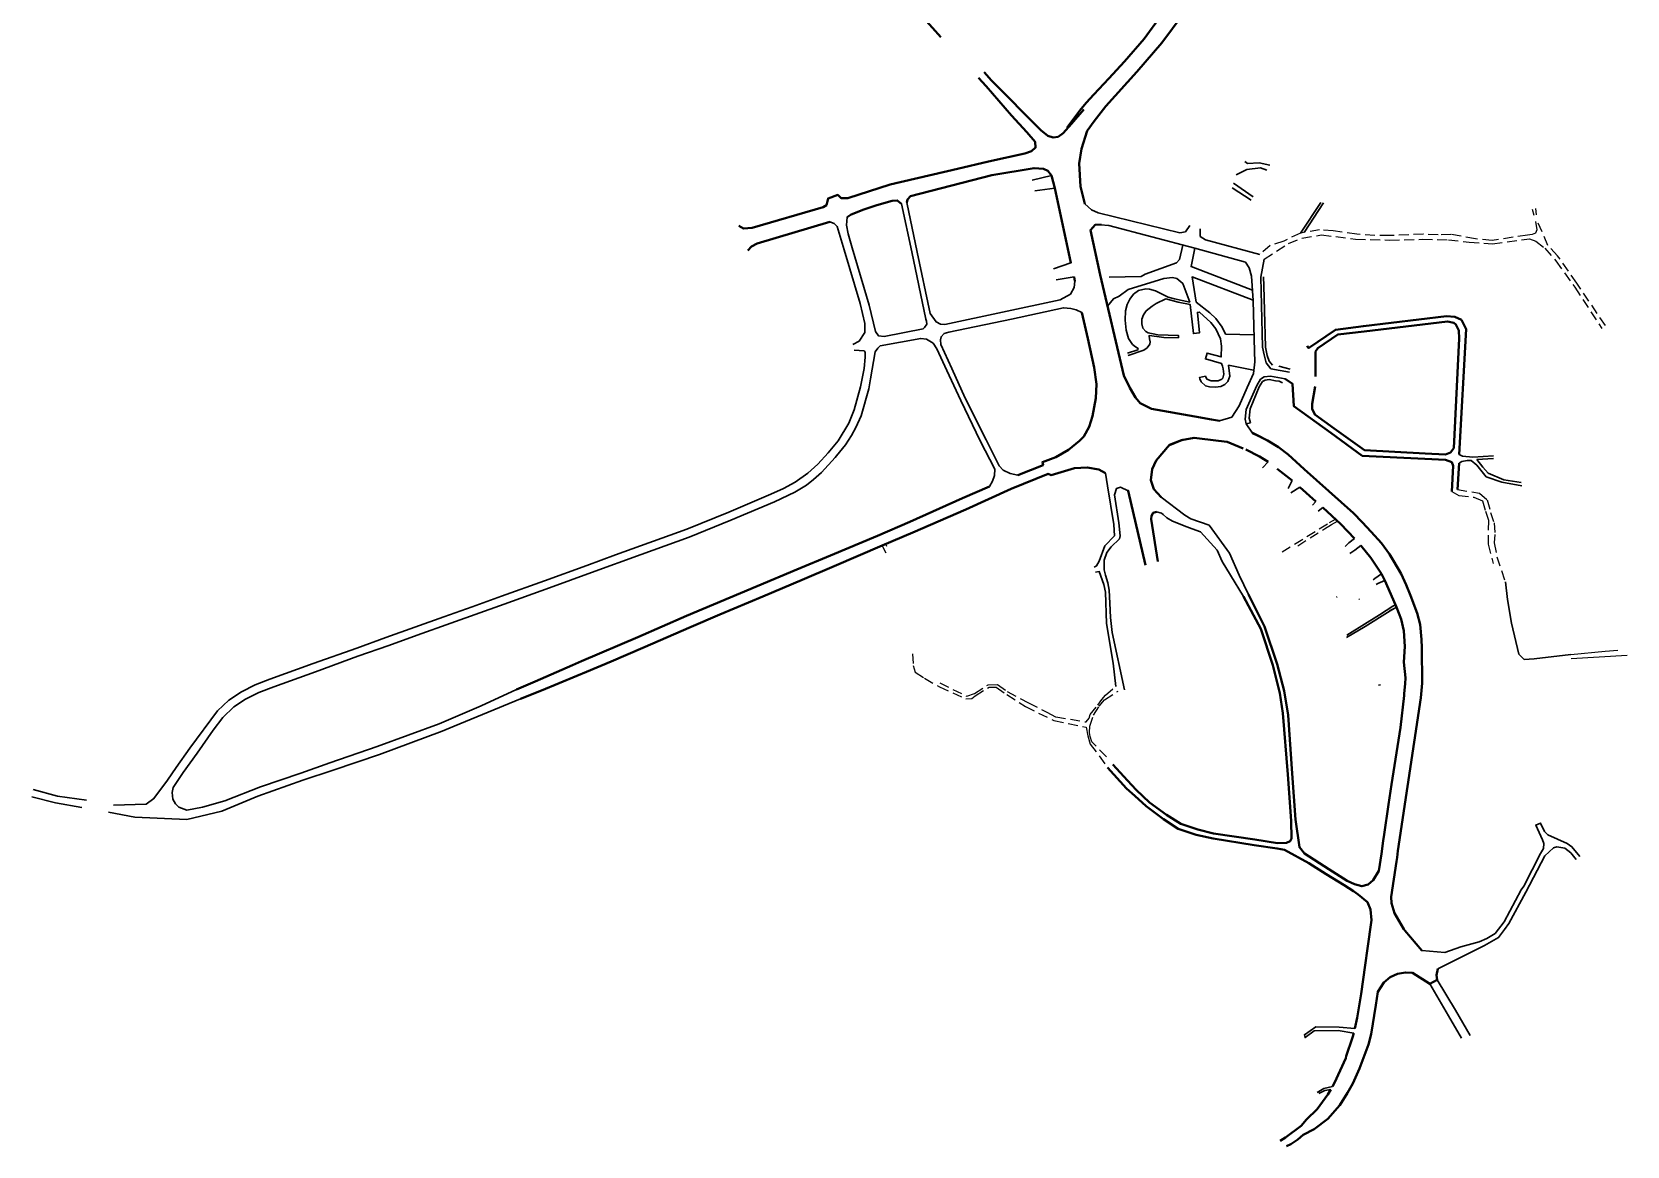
# Model space of a CAD drawing. Header units: millimetres. Extents: x 549639 to 551421, y 1663165 to 1665345.
# Drawn here: x 549639 to 550679, y 1663165 to 1663892 of the extents above; entities that cross this region are included whole.
import ezdxf

# ---------------------------------------------------------------- set-up
doc = ezdxf.new("R2010")
doc.units = ezdxf.units.MM
doc.linetypes.add('HIDDEN', pattern=[9.525, 6.35, -3.175])
doc.layers.add('DUONG BT', color=2, linetype='Continuous', lineweight=30)
doc.layers.add('DUONG NHUA', color=5, linetype='Continuous', lineweight=40)
doc.layers.add('DUONG DAT', color=14, linetype='HIDDEN')

msp = doc.modelspace()

# ---------------------------------------------------------------- linework, layer by layer
at = {"layer": 'DUONG BT'}
for p, q in [((550430.2, 1663807.4, 64.9), (550431.9, 1663806, 64.9)), ((550431.9, 1663806, 64.9), (550439.5, 1663806.4, 64.9)), ((550439.5, 1663806.4, 64.9), (550446.6, 1663805, 64.9)), ((550424.7, 1663798.7, 66.3), (550431.6, 1663802.1, 66.3)), ((550431.6, 1663802.1, 66.3), (550440.5, 1663803.1, 66.3)), ((550440.5, 1663803.1, 66.3), (550444.6, 1663801.6, 66.3)), ((550421.9, 1663790.2, 66.2), (550434.3, 1663782.1, 66.2)), ((550422.8, 1663793.1, 66.3), (550435.7, 1663784.2, 66.3)), ((550330.2, 1663775.7, 64.9), (550325.9, 1663779.7, 64.9)), ((550334.7, 1663773.8, 64.9), (550330.2, 1663775.7, 64.9)), ((550466.5, 1663760.6, 63.6), (550479.9, 1663780.6, 63.6)), ((550468.9, 1663761, 69.2), (550481.5, 1663780.3, 69.2)), ((550332.6, 1663765.8), (550329.6, 1663762.5)), ((550336.1, 1663766.1), (550332.6, 1663765.8)), ((550387.9, 1663760.8, 64.9), (550334.7, 1663773.8, 64.9)), ((550341.6, 1663765.6), (550336.1, 1663766.1)), ((550397.6, 1663750.7), (550341.6, 1663765.6)), ((550394.4, 1663765.5, 64.9), (550391.6, 1663761.5, 64.9)), ((550391.6, 1663761.5, 64.9), (550387.9, 1663760.8, 64.9)), ((550401.2, 1663758.3, 63), (550401.2, 1663763.5, 63)), ((550404.6, 1663756.2, 63), (550401.2, 1663758.3, 63)), ((550440, 1663746.6, 63), (550404.6, 1663756.2, 63)), ((550440, 1663746.6, 63), (550404.6, 1663756.2, 63)), ((550397.6, 1663750.7), (550430.7, 1663741.7)), ((550440.6, 1663731.9, 62), (550442.9, 1663743.7, 62)), ((550430.7, 1663741.7), (550433.1, 1663737.9)), ((550433.1, 1663737.9), (550434.5, 1663732.5)), ((550434.5, 1663732.5), (550435.6, 1663716.6)), ((550441.8, 1663686.2, 62), (550440.6, 1663731.9, 62)), ((550442.6, 1663726.3, 62), (550442.5, 1663732, 62)), ((550443, 1663710.2, 62), (550442.6, 1663726.3, 62)), ((550435.6, 1663716.6), (550436.6, 1663683.4)), ((550443.8, 1663686.3, 62), (550443, 1663710.2, 62)), ((550436.8, 1663676.6, 62.1), (550436.6, 1663683.4, 62.1)), ((550442.8, 1663681.2, 62), (550441.8, 1663686.2, 62)), ((550444.2, 1663676.1, 62), (550442.8, 1663681.2, 62)), ((550444.9, 1663680.9, 62), (550443.8, 1663686.3, 62)), ((550435.9, 1663669.1, 62.1), (550436.8, 1663676.6, 62.1)), ((550447.2, 1663672.2, 62), (550444.2, 1663676.1, 62)), ((550446.2, 1663677.1, 62), (550444.9, 1663680.9, 62)), ((550459.4, 1663669.9, 62), (550447.2, 1663672.2, 62)), ((550431.2, 1663645.7, 61.7), (550438, 1663661.3, 61.7)), ((550431.8, 1663660, 62.1), (550435.9, 1663669.1, 62.1)), ((550439.6, 1663660.3, 62.1), (550433.7, 1663646, 62.1)), ((550440.5, 1663665.4, 62.1), (550438, 1663661.3, 62.1)), ((550441.7, 1663663.9, 62.1), (550439.6, 1663660.3, 62.1)), ((550442.8, 1663666.9, 62.1), (550440.5, 1663665.4, 62.1)), ((550443.4, 1663664.8, 62.1), (550441.7, 1663663.9, 62.1)), ((550447, 1663667.3, 62.1), (550442.8, 1663666.9, 62.1)), ((550446.1, 1663665.1, 62.1), (550443.4, 1663664.8, 62.1)), ((550450.2, 1663664.4, 62.1), (550446.1, 1663665.1, 62.1)), ((550456.6, 1663665.5, 62.1), (550447, 1663667.3, 62.1)), ((550452.7, 1663664.1, 62.1), (550450.2, 1663664.4, 62.1)), ((550454.9, 1663663, 62.1), (550452.7, 1663664.1, 62.1)), ((550426.6, 1663648.1, 62.1), (550431.8, 1663660, 62.1)), ((550413.8, 1663638.2, 62.1), (550421.8, 1663640.7, 62.1)), ((550421.8, 1663640.7, 62.1), (550426.6, 1663648.1, 62.1)), ((550430.5, 1663639.4, 61.7), (550431.2, 1663645.7, 61.7)), ((550431.2, 1663636.3, 61.7), (550430.5, 1663639.4, 61.7)), ((550433.7, 1663646, 62.1), (550433.1, 1663639.9, 62.1)), ((550433.1, 1663639.9, 62.1), (550433.9, 1663636.9, 62.1)), ((550433.9, 1663636.9, 62.1), (550431.2, 1663636.3, 62.1)), ((550435.2, 1663630.2, 61.7), (550431.2, 1663636.3, 61.7)), ((550569.9, 1663610.6, 62.6), (550571.7, 1663611.8, 62.6)), ((550570, 1663616.2, 62.6), (550572.1, 1663615.2, 62.6)), ((550571.7, 1663611.8, 62.6), (550575.2, 1663612.3, 62.6)), ((550572.1, 1663615.2, 62.6), (550578.9, 1663614.5, 62.6)), ((550575.2, 1663612.3, 62.6), (550577.8, 1663612.3, 62.6)), ((550577.8, 1663612.3, 62.6), (550581.4, 1663609.4, 62.6)), ((550578.9, 1663614.5, 62.6), (550592.4, 1663615.4, 62.6)), ((550581.4, 1663612.9), (550592.3, 1663613.6)), ((550581.4, 1663612.9), (550585.5, 1663607.9)), ((550581.4, 1663609.4, 62.6), (550587.6, 1663601.8, 62.6)), ((550585.5, 1663607.9), (550588.9, 1663604)), ((550587.6, 1663601.8, 62.6), (550597.7, 1663598.2, 62.6)), ((550588.9, 1663604), (550599.1, 1663599.8)), ((550597.7, 1663598.2, 62.6), (550610.8, 1663595.9, 62.6)), ((550599.1, 1663599.8), (550610.5, 1663598)), ((550518.1, 1663511.8, 61.5), (550526.8, 1663517.3, 61.5)), ((550524.9, 1663514.4, 61.2), (550529.2, 1663516.7, 61.2)), ((550526.8, 1663517.3, 61.5), (550528.5, 1663518.2, 61.5)), ((550496.5, 1663496.9, 61.2), (550508.8, 1663504.2, 61.2)), ((550496.8, 1663498.5, 61.5), (550518.1, 1663511.8, 61.5)), ((550508.8, 1663504.2, 61.2), (550524.9, 1663514.4, 61.2)), ((550550.9, 1663271.1, 56.3), (550563, 1663250.3, 56.3)), ((550563, 1663250.3, 56.3), (550571.5, 1663235.7, 56.3)), ((550567.5, 1663253.9, 59.7), (550577.2, 1663237.5, 59.7))]:
    msp.add_line(p, q, dxfattribs=at)
at = {"layer": 'DUONG BT', "linetype": 'Continuous'}
for p, q in [((550445.5, 1663611.5, 61.5), (550441.7, 1663607.6, 61.5)), ((550461, 1663599.3, 61.4), (550458.5, 1663594, 61.4)), ((550466.1, 1663594.9, 61.3), (550460.2, 1663591.2, 61.3)), ((550474.3, 1663583.2, 61.8), (550476.5, 1663585.7, 61.8)), ((550481.1, 1663581.7, 61.2), (550478.1, 1663579.4, 61.2)), ((550495.6, 1663556.3, 62.4), (550498, 1663558.6, 62.4)), ((550498, 1663558.6, 62.4), (550501.8, 1663561.4, 62.4)), ((550505.8, 1663556.9, 61.1), (550502, 1663553.9, 61.1)), ((550502, 1663553.9, 61.1), (550498.6, 1663551.8, 61.1)), ((550515.1, 1663535.5, 61.1), (550514, 1663534.5, 61.1)), ((550519.3, 1663538.4, 61.1), (550515.1, 1663535.5, 61.1)), ((550517, 1663532.1, 61), (550515.8, 1663531.6, 61)), ((550521.5, 1663534.1, 61), (550517, 1663532.1, 61)), ((550490, 1663523.2, 64), (550490.5, 1663523.5, 64)), ((550490.5, 1663523.5, 64), (550490.5, 1663523.5, 64)), ((550504.5, 1663521.7, 63.2), (550505.1, 1663522.1, 63.2))]:
    msp.add_line(p, q, dxfattribs=at)
at = {"layer": 'DUONG BT'}
for points in [[(550304.1, 1663798.1), (550291.6, 1663795.2)], [(550293.3, 1663788.2), (550306.3, 1663789.9)], [(550206.3, 1663779.8), (550206.3, 1663779.8), (550213.1, 1663748.3), (550222.3, 1663704.5), (550222.8, 1663703.3), (550222.9, 1663701.3), (550221.5, 1663699), (550220.6, 1663698.3), (550195.1, 1663693.2), (550191.4, 1663693.7), (550189.4, 1663696.4), (550185.3, 1663713.6), (550174.3, 1663751), (550171.6, 1663760.1), (550170.5, 1663765.7), (550171, 1663770.9)], [(550234.7, 1663701), (550234.7, 1663701), (550231.9, 1663701.3), (550228.9, 1663702.8), (550225, 1663708.3), (550216.6, 1663748.2), (550209.8, 1663780.6), (550209.8, 1663780.6)], [(550159.7, 1663767.9), (550162.6, 1663766.8), (550164.4, 1663765), (550169, 1663749.7), (550179.4, 1663714.8), (550182.4, 1663701.7), (550182.5, 1663695.8), (550178.9, 1663690.2), (550174.6, 1663688)], [(550316.9, 1663741.3), (550305.5, 1663737.4)], [(550239.2, 1663672.3), (550232.1, 1663688), (550231.8, 1663691), (550232.2, 1663693), (550234.3, 1663695.1), (550237.3, 1663696), (550278.1, 1663704.6), (550278.1, 1663704.6)], [(550278.1, 1663704.6), (550312, 1663711.9), (550316.9, 1663711.4), (550320.2, 1663710.5), (550324, 1663708.9)], [(550164.1, 1663615.5), (550169.9, 1663622.5), (550173.8, 1663628.7), (550176.7, 1663633.9), (550180.1, 1663641.5), (550185, 1663659.1), (550186.3, 1663665.5), (550189.3, 1663683.2), (550190.9, 1663685.7), (550192.6, 1663687.1), (550218.9, 1663692), (550222.8, 1663691.4), (550227, 1663688.8), (550229.5, 1663685.1), (550236, 1663671)], [(550164.1, 1663615.5), (550163.1, 1663614.3), (550154.2, 1663604.6), (550149, 1663599.9), (550144.4, 1663596.3), (550136.8, 1663591.8), (550123.7, 1663585.4), (550095.1, 1663573.4), (550068, 1663562.4), (550036.7, 1663551.1), (550004.3, 1663539.3), (549976.9, 1663529.3), (549947.3, 1663518.6), (549912.5, 1663506.3), (549890.7, 1663498.5), (549872.1, 1663491.8), (549851.9, 1663484.7), (549824.4, 1663474.6), (549797.1, 1663464.7), (549787.4, 1663461.1), (549778.8, 1663456.8), (549771.2, 1663451.7), (549764, 1663444.8), (549757.6, 1663436.6), (549747.1, 1663421.6), (549738.1, 1663409), (549731.5, 1663399.1), (549730.9, 1663395.8), (549731.4, 1663391.6), (549733, 1663388.5), (549735.3, 1663386.4), (549740.4, 1663384.4)], [(550339.5, 1663604.2), (550340.8, 1663595.8), (550344.8, 1663570.7), (550345.2, 1663563.2)], [(550375.6, 1663588.5), (550375.6, 1663588.5), (550391.1, 1663576.7)], [(550391.1, 1663576.7), (550395, 1663574.3), (550407, 1663570.3)], [(550407, 1663570.3), (550420.2, 1663551.9), (550426.6, 1663537.7), (550432.7, 1663524.9), (550432.7, 1663524.9)], [(550429.4, 1663523.7), (550429.4, 1663523.7), (550420.9, 1663537.7), (550415.4, 1663546.6)]]:
    msp.add_lwpolyline(points, dxfattribs=at)
at = {"layer": 'DUONG BT', "linetype": 'ByBlock'}
for points in [[(550365.2, 1663733.9), (550385.6, 1663741.2), (550387.7, 1663743.5)], [(550387.7, 1663743.5), (550389.8, 1663752.8)], [(550397.6, 1663750.7), (550395.2, 1663738.8), (550435.2, 1663723.5)], [(550365.2, 1663733.9), (550362.7, 1663732.3)], [(550386, 1663731), (550383, 1663731.7), (550377.5, 1663731.1), (550354.1, 1663723.9), (550348.4, 1663719.4), (550344.6, 1663717.7), (550340.7, 1663712.9)], [(550341.7, 1663731.8), (550362.7, 1663732.3)], [(550353.8, 1663682.4), (550360.5, 1663684.4), (550360.7, 1663685.3), (550359, 1663686.4), (550357.1, 1663688), (550354.5, 1663691.8), (550352.8, 1663697.4), (550352.2, 1663703.8), (550352.4, 1663709.9), (550353.6, 1663714), (550355.2, 1663717.6), (550357.7, 1663720.9), (550361, 1663723.2), (550365.7, 1663724.2), (550368.1, 1663724), (550372.1, 1663722.9), (550376.4, 1663720.8), (550380.2, 1663718.9), (550384.3, 1663717.8), (550394.3, 1663715.6), (550389.8, 1663727.7), (550386, 1663731)], [(550435.6, 1663716.9), (550395.8, 1663732.1), (550398.5, 1663715.6), (550407.5, 1663708.6), (550411.4, 1663704.9), (550415.4, 1663699.3), (550417.7, 1663694.8), (550436.3, 1663694.3)], [(550435.9, 1663671.2), (550419.6, 1663674.5), (550420.4, 1663667.3), (550419.2, 1663663.8), (550417.2, 1663661.9), (550414.5, 1663660.5), (550411.2, 1663660.1), (550407.3, 1663660.3), (550404.5, 1663661.1), (550401.7, 1663663.6), (550400.8, 1663665.5), (550400.6, 1663666.4), (550404.5, 1663667.3), (550405.5, 1663665.4), (550408.4, 1663664.2), (550412.8, 1663664.4), (550415.3, 1663665.4), (550416, 1663666.1), (550416.5, 1663668.7), (550416.1, 1663672.1), (550415.6, 1663673.9), (550415.1, 1663675.7), (550404.5, 1663678.6), (550405.6, 1663682.4), (550414.9, 1663679.9), (550415.1, 1663687), (550414.4, 1663691.7), (550411.3, 1663698.3), (550408.1, 1663702.4), (550400.6, 1663709.1), (550399.9, 1663708.9), (550399.3, 1663708.9), (550400.6, 1663695.5), (550396.7, 1663695.1), (550394.7, 1663714), (550386.7, 1663715.6), (550378.8, 1663717.8), (550372.5, 1663714.8), (550369.8, 1663712.9), (550366, 1663709.9), (550364.1, 1663707.4), (550363.1, 1663704.6), (550363, 1663701.5), (550363.8, 1663698.7), (550365.8, 1663696.5), (550367.2, 1663695.7), (550370.4, 1663695), (550373.5, 1663694.3), (550386.9, 1663693.9), (550386.9, 1663692.4), (550377.4, 1663692.5), (550368, 1663693.8), (550367.8, 1663693.7), (550368.1, 1663691.6), (550368.6, 1663689.7), (550368.2, 1663688.1), (550366.5, 1663685.8), (550364.5, 1663684.3), (550354.2, 1663680.9), (550354.2, 1663680.9)]]:
    msp.add_lwpolyline(points, dxfattribs=at)
at = {"layer": 'DUONG BT'}
for points, elevation in [([(550319.5, 1663729.3), (550318.9, 1663725.1), (550316.5, 1663720.8), (550309.9, 1663717.1), (550234.7, 1663701)], 61.6), ([(550319, 1663732.2), (550307.2, 1663730.1)], 61.6), ([(550165.1, 1663625.1), (550172, 1663636.7), (550175.5, 1663645.3), (550179.6, 1663660.3), (550182, 1663672.3), (550182.8, 1663679.7), (550182.7, 1663682.9), (550182, 1663683.8), (550175.5, 1663684.2)], 55.7), ([(550263.7, 1663595.4), (550265.8, 1663598.8), (550267, 1663602.5), (550267.2, 1663606.7), (550257.7, 1663625.2), (550245, 1663651.5), (550236, 1663671)], 55.9), ([(550282.2, 1663602.8), (550277.2, 1663603.9), (550272.6, 1663606), (550270, 1663608.8), (550261.5, 1663625.8), (550248, 1663653.1), (550239.2, 1663672.3)], 63.3), ([(550446.2, 1663677.1), (550448.3, 1663674.6)], 62), ([(550452.4, 1663673.9), (550456.5, 1663672.7), (550459.8, 1663671.9)], 62), ([(549714, 1663388.3), (549719, 1663391.9), (549727.8, 1663403.9), (549733.6, 1663412.1), (549742.5, 1663424.8), (549760.5, 1663449.2), (549767.8, 1663456.1), (549776.1, 1663461.6), (549785.1, 1663466), (549794.5, 1663469.7), (549822.8, 1663480), (549851.3, 1663490.1), (549870.3, 1663496.9), (549889.1, 1663503.6), (549908.1, 1663510.5), (549926.6, 1663517), (549945.7, 1663523.9), (549973.6, 1663533.9), (550001.3, 1663544), (550019.9, 1663550.9), (550066.4, 1663567.6), (550093.8, 1663578.7), (550112.1, 1663586.4), (550121.2, 1663590.3), (550129.4, 1663594.2), (550137.1, 1663598.2), (550145.4, 1663604), (550151.9, 1663610), (550158.6, 1663617.4), (550165.1, 1663625.1)], 55.7), ([(550349, 1663563.3), (550348.1, 1663571.7), (550345.2, 1663590), (550346.5, 1663594.2), (550349.2, 1663594.9), (550354.2, 1663592.6)], 65.7), ([(550372.6, 1663578.9), (550376, 1663578.1), (550377.1, 1663577.2), (550379.4, 1663574.9)], 68.8), ([(550379.4, 1663574.9), (550383, 1663572.9), (550392.4, 1663569.1), (550396, 1663567.7), (550401.4, 1663565.8), (550412.3, 1663553.9), (550415.4, 1663546.6)], 65.5), ([(550332, 1663542.9), (550333.6, 1663543.6), (550335.3, 1663546.7), (550338.9, 1663556.8), (550345.2, 1663563.2)], 66.6), ([(550343.2, 1663556.1), (550348.5, 1663561.2)], 65.8), ([(550348.5, 1663561.2), (550349, 1663563.3)], 65.7), ([(550343.2, 1663556.1), (550340.2, 1663552.3), (550338.6, 1663547.4), (550338.6, 1663541.1), (550339.3, 1663537.5), (550340.9, 1663532.5), (550341.8, 1663527.9), (550342.3, 1663519.4), (550342.7, 1663510.1), (550343.7, 1663500.3), (550351.7, 1663462.8)], 65.8), ([(550332.8, 1663539.6), (550335.3, 1663539.9), (550338.3, 1663531.4), (550339.3, 1663526.5), (550340, 1663506), (550344.4, 1663480.2)], 66.8), ([(550344.4, 1663480.2), (550346.2, 1663465.1)], 66.8), ([(549955.5, 1663463.1), (549955.5, 1663463.1), (549932.3, 1663452.4), (549912.5, 1663444), (549904.9, 1663440.7), (549864.6, 1663425.8), (549833.8, 1663415.2), (549814.8, 1663408.5), (549788.4, 1663399.5), (549765.2, 1663390.4), (549750.7, 1663386.3), (549740.4, 1663384.4)], 55.9), ([(549786.8, 1663393.6), (549816.2, 1663404), (549835.8, 1663410.5), (549866.1, 1663420.7), (549906.9, 1663435.9), (549914.8, 1663439.1), (549933.2, 1663446.8), (549957.9, 1663457), (549957.9, 1663457)], 55.9), ([(549672, 1663386.1), (549654.9, 1663389.2), (549639.5, 1663393.1)], 56), ([(549675, 1663390.8), (549656.2, 1663393.5), (549640.3, 1663397.9)], 55.9), ([(549740.5, 1663378.2), (549763.3, 1663383.7), (549786.8, 1663393.6)], 55.9), ([(549689.3, 1663383.1), (549706.6, 1663379.8), (549740.5, 1663378.2)], 55.9), ([(549692.6, 1663387.7), (549714, 1663388.3)], 56), ([(550545.6, 1663292.9), (550560.7, 1663291.5), (550571.1, 1663295.2), (550583.1, 1663298.6), (550588.1, 1663300.6), (550593.4, 1663303.9), (550599.3, 1663311.6), (550610.3, 1663332.4), (550612.1, 1663334.9), (550623.1, 1663356.2), (550624.9, 1663359.4), (550625.2, 1663362.7), (550624.3, 1663365.1), (550619.9, 1663374.6), (550623.1, 1663375.9), (550625.7, 1663370.5), (550627.7, 1663368.2), (550640.4, 1663362.6), (550643.5, 1663360.5), (550648.6, 1663354.2)], 59.1), ([(550646.3, 1663352.3), (550642.7, 1663356.6), (550638.8, 1663359.5), (550633.6, 1663360.4), (550631.5, 1663359.9), (550625.9, 1663354.6), (550613.5, 1663331), (550602.3, 1663310.4), (550599.5, 1663306.5), (550595.7, 1663301.3), (550586.4, 1663296.1), (550586.4, 1663296.1), (550556.1, 1663281), (550556.1, 1663281)], 63.7), ([(550555.7, 1663273.8), (550567.5, 1663253.9)], 59.7), ([(550555.7, 1663273.8), (550567.5, 1663253.9)], 59.7), ([(550502, 1663242), (550491.7, 1663242.8), (550476.6, 1663243.2), (550469.1, 1663237.9), (550469.5, 1663236.1), (550475.4, 1663240.6), (550491.2, 1663240.7), (550501.4, 1663239)], 57.8), ([(550487.4, 1663204.2), (550481.8, 1663203), (550477.3, 1663200.4)], 57), ([(550478.4, 1663199.7), (550482.4, 1663201.5), (550486.3, 1663202.3)], 59.8)]:
    msp.add_lwpolyline(points, dxfattribs=dict(at, elevation=elevation))
at = {"layer": 'DUONG BT', "linetype": 'Continuous', "elevation": 63.1}
msp.add_lwpolyline([(550517.3, 1663465.8), (550518.7, 1663466.1)], dxfattribs=at)
at = {"layer": 'DUONG DAT'}
for points, elevation in [([(550618.9, 1663772.2), (550617.7, 1663776.1)], 69.2), ([(550620.3, 1663772.5), (550619.9, 1663776.6)], 69.1), ([(550619.8, 1663768.1), (550620.7, 1663762.8), (550619.7, 1663760.6), (550617.6, 1663759.7), (550614.5, 1663759.3), (550591.5, 1663755.8), (550580.6, 1663756.9), (550564.5, 1663759.7), (550556.2, 1663759.4), (550546.6, 1663759.9), (550524.5, 1663759), (550515, 1663759), (550503.2, 1663760), (550487.8, 1663762), (550479, 1663762.8), (550466.5, 1663760.6), (550455.6, 1663755.4), (550446.7, 1663752.6), (550440, 1663746.6)], 69.2), ([(550665.3, 1663700.4), (550646.6, 1663727.9), (550634.1, 1663745.9), (550627.8, 1663752.6), (550621.1, 1663768.3)], 70.1), ([(550442.9, 1663743.7), (550458.7, 1663753.8), (550467.5, 1663757.3), (550480.2, 1663759.5), (550502.5, 1663756.7), (550524.7, 1663756.1), (550546.2, 1663756.6), (550563.1, 1663756.2), (550576.6, 1663754.8), (550591.8, 1663753.6), (550615.9, 1663756.9), (550619.9, 1663755.4), (550625.8, 1663750.8), (550633.1, 1663742.5), (550645.4, 1663725.3), (550663, 1663698.5)], 62), ([(550565.1, 1663592.2), (550569.7, 1663589.6), (550579.5, 1663588.4), (550585.3, 1663586.1), (550587.1, 1663579.4), (550589.1, 1663573.3), (550588.8, 1663557.9), (550592.1, 1663545.3)], 62.1), ([(550568.8, 1663593.5), (550583.3, 1663591), (550588.3, 1663586.7), (550590.4, 1663578.5), (550592.7, 1663571.8), (550593.3, 1663564.1), (550592.9, 1663558.7), (550594.6, 1663549.6)], 62.6), ([(550454.5, 1663552.7), (550485.5, 1663572), (550489.3, 1663574)], 63.6), ([(550464.7, 1663556.8), (550482.2, 1663567.8), (550486.7, 1663570.6), (550490.7, 1663572.8)], 62.2), ([(550196.4, 1663552), (550193.8, 1663556.9)], 60.9), ([(550196.9, 1663556.3), (550196.2, 1663558)], 60.9), ([(550213.6, 1663486.4), (550214.1, 1663478.8), (550215.4, 1663474.4), (550221.4, 1663470.5), (550231.1, 1663464.7), (550248.4, 1663456.9), (550252.3, 1663457.2), (550254.5, 1663458.9), (550263.5, 1663464.6), (550268.2, 1663464.5), (550275.1, 1663459.7), (550287.2, 1663451.9), (550305.8, 1663442.8), (550326.9, 1663438.4), (550327.8, 1663432.9), (550327.8, 1663432.9), (550329.5, 1663427.4), (550340.8, 1663412.2)], 59.5), ([(550231.3, 1663467.3), (550249, 1663458.7), (550254.1, 1663460.4), (550262.8, 1663466), (550269.1, 1663466.2), (550275.4, 1663461.7), (550289.2, 1663454.3), (550301.2, 1663448.2), (550307.1, 1663445.2), (550326.9, 1663441.9), (550328.8, 1663444.3), (550329.3, 1663446.8), (550334.4, 1663452.8), (550337, 1663456.6), (550339.4, 1663459.3), (550346.2, 1663465.1)], 62.7)]:
    msp.add_lwpolyline(points, dxfattribs=dict(at, elevation=elevation))
at = {"layer": 'DUONG DAT', "extrusion": (0.947743, 0.319036, 0), "elevation": 1052553.9}
msp.add_lwpolyline([(1400957.5, 62.6), (1400940.2, 63.5)], dxfattribs=at)
at = {"layer": 'DUONG DAT', "linetype": 'Continuous'}
for points, elevation in [([(550601.5, 1663521.7), (550604.2, 1663506.3), (550608.9, 1663486), (550612.3, 1663482.5), (550618.8, 1663483.1), (550642.8, 1663485.8), (550618.8, 1663483.1), (550612.3, 1663482.5), (550608.9, 1663486), (550604.2, 1663506.3), (550601.5, 1663521.7), (550600.1, 1663533.2), (550601.5, 1663521.7), (550604.2, 1663506.3), (550608.9, 1663486), (550612.3, 1663482.5), (550618.8, 1663483.1), (550642.8, 1663485.8), (550665.1, 1663488.1), (550673.4, 1663488.6)], 63.5), ([(550643.1, 1663483.3), (550679.5, 1663485.4)], 62.7)]:
    msp.add_lwpolyline(points, dxfattribs=dict(at, elevation=elevation))
at = {"layer": 'DUONG DAT', "linetype": 'Continuous', "elevation": 62.2}
msp.add_lwpolyline([(550529.2, 1663516.7), (550524.8, 1663514.5)], close=True, dxfattribs=at)
at = {"layer": 'DUONG DAT'}
msp.add_lwpolyline([(550340, 1663419.2), (550330.6, 1663428.9), (550329.5, 1663432.5), (550328.9, 1663435), (550329.1, 1663439.1), (550331.6, 1663446.3), (550335.3, 1663452.2), (550338.7, 1663456.4), (550347.7, 1663462)], dxfattribs=at)
at = {"layer": 'DUONG NHUA', "linetype": 'Continuous'}
for points, elevation in [([(550477, 1664066.8), (550463.3, 1664040.9), (550448.1, 1664009.6), (550437.2, 1663988.4), (550420.1, 1663953.3), (550420.1, 1663953.3), (550404.5, 1663922.3), (550398, 1663914), (550396.4, 1663911.8), (550376.1, 1663884.7), (550359.9, 1663865.8), (550339.7, 1663843.4), (550332, 1663833.5), (550327.4, 1663827.2), (550323.8, 1663815.5), (550322.3, 1663806.1), (550323.2, 1663791.1), (550325.9, 1663779.7)], 59.8), ([(550435.2, 1663630.3), (550445.1, 1663625.3), (550452.1, 1663621.1), (550458.5, 1663616.2), (550469, 1663606.7), (550493.1, 1663585.1), (550501.1, 1663578.1), (550506.7, 1663572.1), (550512.7, 1663565.8), (550519.3, 1663558.5), (550524.6, 1663551.2), (550527.2, 1663546.9)], 61.7), ([(550445.4, 1663611.5), (550439.8, 1663615), (550430.8, 1663619.5)], 61.5), ([(550461, 1663599.3), (550451.3, 1663607)], 61.4), ([(550476.5, 1663585.7), (550466.1, 1663594.9)], 61.3), ([(550501.8, 1663561.4), (550492.8, 1663570.8), (550481.1, 1663581.7)], 61.2), ([(550521.5, 1663534.1), (550521.5, 1663534.1), (550528.5, 1663518.2), (550529.2, 1663516.7), (550532.1, 1663508.8), (550533.8, 1663501.4), (550534.5, 1663491), (550534, 1663480.9), (550534.9, 1663470.6), (550534.7, 1663466.8), (550534.1, 1663460.5), (550534.2, 1663459.1), (550531.8, 1663438.3), (550525.8, 1663401.1), (550524, 1663388), (550521, 1663368.6), (550520.4, 1663364.3), (550519.3, 1663356), (550520.4, 1663364.3), (550521, 1663368.6), (550524, 1663388), (550525.8, 1663401.1), (550531.8, 1663438.3), (550534.2, 1663459.1), (550534.1, 1663460.5), (550534.7, 1663466.8), (550534.9, 1663470.6), (550534, 1663480.9), (550534.5, 1663491), (550533.8, 1663501.4), (550532.1, 1663508.8), (550529.2, 1663516.7), (550528.5, 1663518.2), (550521.5, 1663534.1), (550519.3, 1663538.4), (550512.3, 1663549), (550505.8, 1663556.9)], 61.1), ([(550534.6, 1663306), (550545.6, 1663292.9), (550534.6, 1663306), (550533.8, 1663306.8), (550527.8, 1663317.2), (550525.8, 1663323.8), (550525.7, 1663327.9), (550529.1, 1663351), (550529.5, 1663353.6), (550530.1, 1663357.9), (550536.3, 1663399.7), (550544.9, 1663457.6), (550545.9, 1663467.2), (550545.7, 1663490.3), (550545.5, 1663495.7), (550544.5, 1663505.4), (550542.6, 1663512.8), (550538.3, 1663524.4), (550535.4, 1663531.2), (550532.1, 1663538.4), (550527.2, 1663546.9), (550532.1, 1663538.4), (550535.4, 1663531.2), (550538.3, 1663524.4), (550542.6, 1663512.8), (550544.5, 1663505.4), (550545.5, 1663495.7), (550545.7, 1663490.3), (550545.9, 1663467.2), (550544.9, 1663457.6), (550536.3, 1663399.7), (550530.1, 1663357.9), (550530.1, 1663357.9)], 61.3)]:
    msp.add_lwpolyline(points, dxfattribs=dict(at, elevation=elevation))
at = {"layer": 'DUONG NHUA'}
for points, elevation in [([(550232, 1663888.3), (550226.7, 1663894.4), (550212.5, 1663910), (550190.1, 1663950.2), (550185.3, 1663959.8), (550179, 1663971), (550176.2, 1663976.8), (550166.8, 1663995.2), (550142, 1664042.1), (550130.2, 1664059.5)], 61.6), ([(550314.1, 1663829.2), (550322.6, 1663840.6), (550326.9, 1663845.5), (550331.9, 1663850.9), (550341.6, 1663861.4), (550351.8, 1663872.5), (550364.6, 1663887.2), (550375.8, 1663902.5), (550382.4, 1663911.1), (550395.3, 1663930), (550404.2, 1663945.4), (550409.9, 1663957), (550420.8, 1663979.4), (550428.1, 1663993.3)], 60), ([(550256.5, 1663861.8), (550261.6, 1663856.5), (550278.1, 1663837.3), (550288.2, 1663826.5), (550293.6, 1663820.1), (550293.6, 1663820.1), (550293.8, 1663816.4), (550291.2, 1663814.1), (550286.9, 1663812.5), (550263.1, 1663807.2), (550242.9, 1663802.6), (550199, 1663792.4), (550171.4, 1663783.4), (550167, 1663783.4), (550164.8, 1663785.5), (550158.5, 1663783.2), (550157.4, 1663778.8), (550155.3, 1663777.6), (550109.1, 1663764.1), (550103.4, 1663763.7), (550100.4, 1663765.3)], 61.6), ([(550260.4, 1663865.5), (550265.1, 1663860.1), (550297.2, 1663827.7), (550297.2, 1663827.7), (550301.9, 1663824.1), (550305.2, 1663823), (550308.5, 1663823.4), (550311.8, 1663825.7), (550317.2, 1663831.8), (550325.3, 1663841.1)], 61.4), ([(550319, 1663732.2), (550319.5, 1663729.3)], 61.6), ([(550282.2, 1663602.8), (550298.7, 1663609.3), (550298.3, 1663611.3), (550307, 1663614.6), (550315.3, 1663619.3), (550322.4, 1663625.1), (550325.2, 1663627.9), (550328.7, 1663634.4), (550331, 1663641.3), (550333, 1663652.9), (550333.5, 1663662.2), (550332.1, 1663672.9), (550327.8, 1663692), (550324, 1663708.9)], 63.3), ([(550570, 1663616.2), (550574.6, 1663697.9), (550571.4, 1663704.1), (550567.1, 1663706), (550561.8, 1663706.4), (550507.6, 1663700), (550489.3, 1663697.6), (550471.8, 1663685.6), (550470.8, 1663687.1)], 62.6), ([(550476.3, 1663667.1), (550476.3, 1663683.4), (550477.8, 1663685.5), (550490.8, 1663694.5), (550508, 1663696.4), (550562.4, 1663702.9), (550566.6, 1663702.2), (550567.9, 1663701), (550569.7, 1663697.1), (550570, 1663691.9), (550566.5, 1663620.5), (550564.4, 1663617.6), (550561.1, 1663616.3), (550547.8, 1663617), (550508.3, 1663619), (550488.4, 1663633.2), (550475.8, 1663642.4), (550474.2, 1663646.1), (550474.2, 1663649.3), (550476, 1663660.6)], 62.5), ([(550456.6, 1663665.5), (550461.4, 1663662.3), (550462.1, 1663647.8), (550486.4, 1663630.5), (550506.8, 1663615.5), (550547.6, 1663613.5), (550561, 1663612.8), (550565.1, 1663611.2), (550566, 1663608.9), (550565.1, 1663592.2)], 62.1), ([(550435.2, 1663630.2), (550441.4, 1663627.3)], 61.7), ([(550389.5, 1663625.8), (550381.1, 1663622.4)], 61.7), ([(550568.8, 1663593.5), (550569.9, 1663610.6)], 62.6), ([(549955.5, 1663463.1), (549967.6, 1663468.2), (549992, 1663479), (549997.7, 1663481.5), (550034.6, 1663497.1), (550066.2, 1663511), (550112.4, 1663530.5), (550138.2, 1663541.3), (550160.2, 1663550.4), (550190.8, 1663563.3), (550211.9, 1663572.3), (550246.2, 1663587.7), (550263.7, 1663595.4)], 55.9), ([(550354.2, 1663592.6), (550354.2, 1663592.6), (550365.4, 1663544.2)], 65.7), ([(550373.5, 1663546.4), (550369.1, 1663574.1), (550369.3, 1663576.3), (550370.4, 1663578.2), (550372.6, 1663578.9), (550372.6, 1663578.9)], 68.8), ([(550519.3, 1663356), (550517.6, 1663344.8), (550514, 1663338.8), (550510.7, 1663335.9), (550506.6, 1663334.8), (550501.7, 1663336.2), (550496.9, 1663338.4), (550485.1, 1663345.8), (550469.2, 1663356.1), (550465.8, 1663360.2), (550463.2, 1663378.2), (550461.2, 1663408.2), (550458.4, 1663446.4), (550455.9, 1663462.2), (550451.4, 1663479.5), (550443.1, 1663504.2), (550432.7, 1663524.9)], 59.6), ([(550494.9, 1663335.5), (550483.2, 1663342.6), (550471.9, 1663349.8), (550456.2, 1663358.5), (550451.3, 1663359.4), (550436.4, 1663361.5), (550409.6, 1663365.8), (550398.6, 1663368.2), (550386.8, 1663372.1), (550377.2, 1663378.5), (550366, 1663386.9), (550358.5, 1663393.7), (550353.1, 1663398.5), (550340.8, 1663412.2)], 60.4), ([(550495.1, 1663335.4), (550501, 1663331.5), (550504.2, 1663329.4), (550510.2, 1663324.3), (550512.1, 1663319.7), (550512.9, 1663312.6), (550510.3, 1663294.1), (550508.8, 1663283.3), (550506, 1663264.7), (550503.5, 1663249), (550502, 1663242)], 60.4), ([(550556.1, 1663281), (550555.2, 1663276.9), (550555.7, 1663273.8), (550550.9, 1663271.1), (550550.9, 1663271.1), (550539.6, 1663278.3), (550534.9, 1663278.6), (550529.8, 1663277.6), (550524.9, 1663275.6), (550520.8, 1663272.1), (550516.9, 1663266), (550515.7, 1663257.3), (550512.6, 1663238.3), (550510.8, 1663231.7), (550504.9, 1663216), (550500.6, 1663206.1), (550497.2, 1663200.1), (550492.2, 1663192.1), (550484.3, 1663183.1), (550475.4, 1663176.3), (550468.3, 1663172.6), (550464.7, 1663169.6), (550460.2, 1663166.6), (550457.3, 1663165.4)], 59.7), ([(550501.4, 1663239), (550500.5, 1663236.2), (550496.3, 1663223.9), (550496, 1663222.7), (550488.8, 1663206.5), (550487.4, 1663204.2)], 60.4), ([(550486.3, 1663202.3), (550484.4, 1663199.1), (550477.3, 1663189.5), (550470.5, 1663182.7), (550466.9, 1663178.6), (550456.7, 1663171), (550453.3, 1663168.7)], 56.3)]:
    msp.add_lwpolyline(points, dxfattribs=dict(at, elevation=elevation))
for points in [[(550209.8, 1663780.6), (550210.3, 1663782.6), (550212.2, 1663784.8), (550265.2, 1663798.4), (550292.8, 1663803), (550299, 1663802.6), (550301.8, 1663801.2), (550304.1, 1663798.1), (550306.3, 1663789.9), (550316.9, 1663741.3), (550316.9, 1663741.3)], [(550206.3, 1663779.8), (550203.6, 1663781.9), (550200.3, 1663781.7), (550190.3, 1663778.8), (550181.8, 1663775.9), (550173.5, 1663772.7), (550171, 1663770.9), (550171, 1663770.9), (550171, 1663770.9)], [(550159.7, 1663767.9), (550159.7, 1663767.9), (550112.4, 1663753.8), (550108.7, 1663751.8), (550106.2, 1663749.2)], [(550336.5, 1663766.2), (550336.5, 1663766.2), (550332.6, 1663765.9), (550329.6, 1663762.6), (550336, 1663733.5)], [(550336, 1663733.5), (550351.4, 1663667.8), (550355.2, 1663659.8), (550359, 1663653.5), (550362.1, 1663649.8), (550369.4, 1663646), (550397.7, 1663641.1), (550397.7, 1663641.1), (550408.5, 1663639), (550413.8, 1663638.2)], [(550375.6, 1663588.5), (550371, 1663593.6), (550368.9, 1663599.6), (550368.9, 1663599.6), (550369.8, 1663606.7), (550372.5, 1663612.4), (550381.2, 1663622.5), (550388.9, 1663625.7), (550397.2, 1663627.1), (550413, 1663625.2), (550418.7, 1663624.6), (550429.1, 1663620.2)], [(550339.5, 1663604.2), (550335, 1663606.4), (550327.4, 1663607.7), (550319.3, 1663607.4), (550304, 1663602.9), (550302.1, 1663603.6), (550302.1, 1663603.6), (550277.8, 1663593.9), (550248.3, 1663580.4), (550213.7, 1663565.4), (550193.8, 1663556.9), (550162.4, 1663543.5), (550141.6, 1663534.5), (550116, 1663523.7), (550088, 1663511.9), (550069.2, 1663503.9), (550037.8, 1663490.2), (550017.2, 1663481.4), (550001.1, 1663474.6), (549994.7, 1663471.9), (549971.8, 1663462.5), (549957.9, 1663457)], [(550344.1, 1663414.1), (550353.7, 1663403.8), (550359.5, 1663397.6), (550368, 1663389.4), (550379.2, 1663381.3), (550388.5, 1663375.5), (550399.7, 1663371.8), (550409.9, 1663369.2), (550436.8, 1663365.2), (550451.6, 1663362.8), (550457.5, 1663363), (550459.8, 1663364.2), (550460.7, 1663365.8), (550460.4, 1663377.5), (550458.2, 1663407.7), (550455, 1663447.7), (550453, 1663460.7), (550448.4, 1663478.9), (550440.6, 1663502.6), (550429.4, 1663523.7)]]:
    msp.add_lwpolyline(points, dxfattribs=at)

doc.saveas('drawing.dxf')
